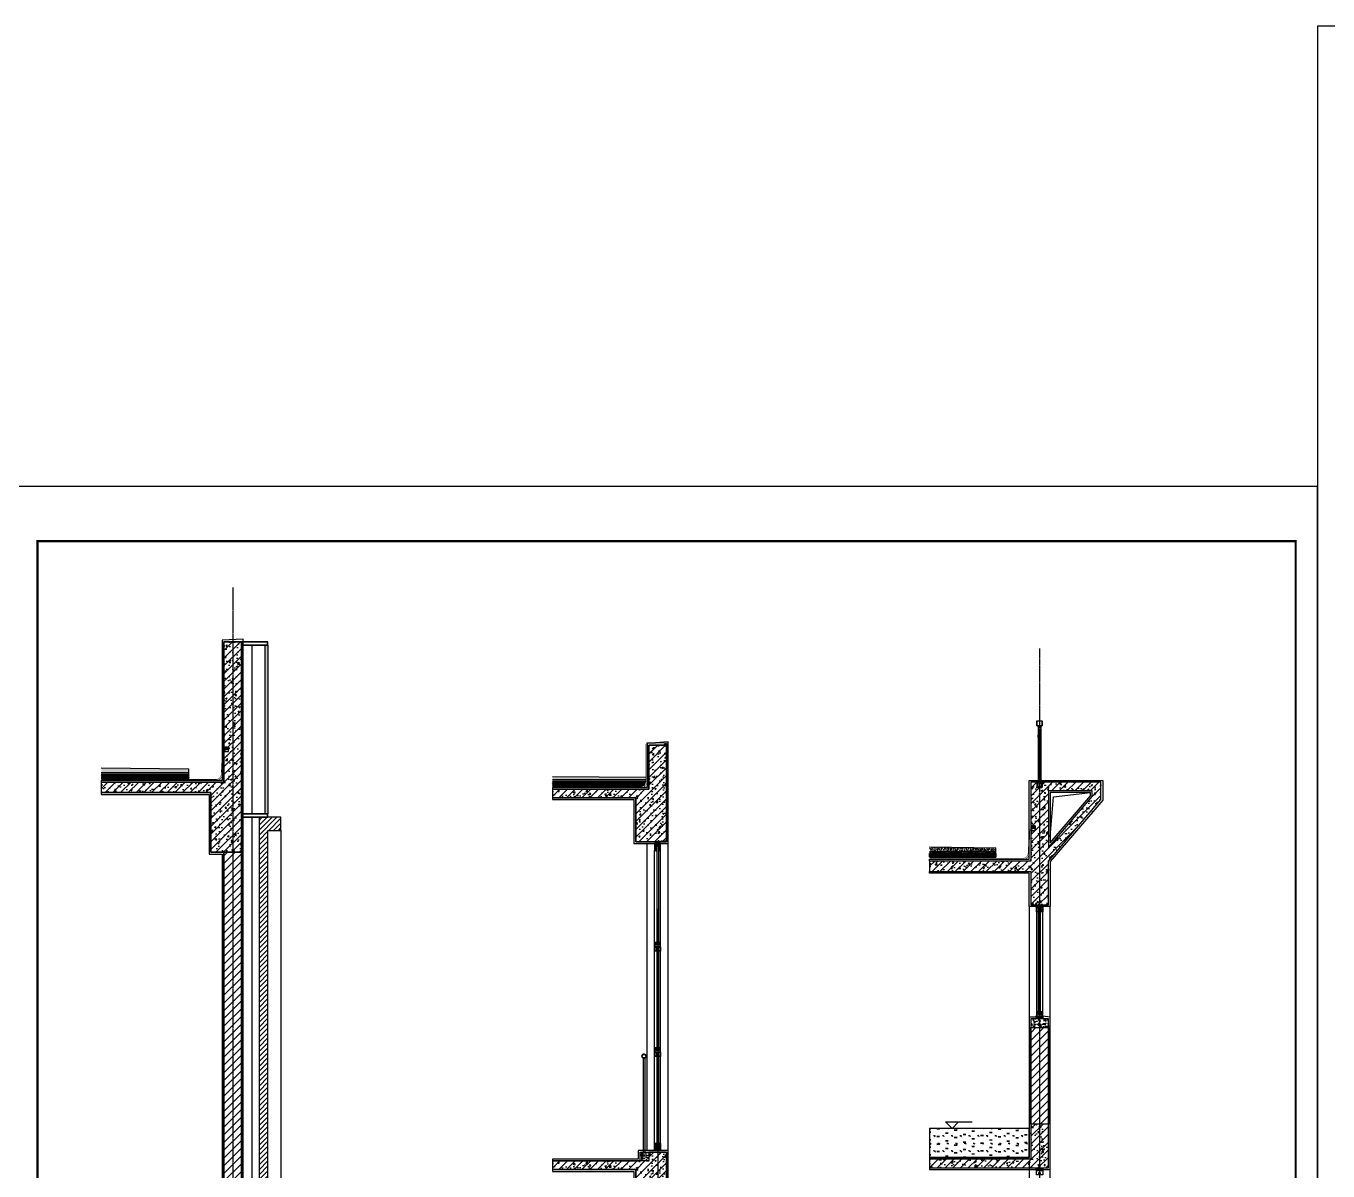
# Model space of a CAD drawing. Extents: x -737978 to 768813, y -372247 to 1140308.
# Drawn here: x -659039 to -644189, y -314946 to -301888 of the extents above; entities that cross this region are included whole.
import ezdxf

# ---------------------------------------------------------------- set-up
doc = ezdxf.new("R2010")
doc.units = 0
doc.header["$LTSCALE"] = 10
doc.header["$MEASUREMENT"] = 0
doc.linetypes.add('DASH', pattern=[0.35, 0.25, -0.1])
doc.linetypes.add('DOTE', pattern=[2.42, 2, -0.2, 0.02, -0.2])
doc.layers.get('0').update_dxf_attribs({"linetype": 'CONTINUOUS'})
for name, color, linetype in [('0-填充边线', 7, 'CONTINUOUS'), ('DIM_ELEV', 3, 'CONTINUOUS'), ('DOTE', 1, 'DOTE'), ('J-COLU-梁柱', 30, 'CONTINUOUS'), ('J-DOOR-窗', 126, 'CONTINUOUS'), ('J-ELEV-立面栏杆', 36, 'CONTINUOUS'), ('J-SECT-剖面看线', 253, 'CONTINUOUS'), ('PUB_HATCH', 8, 'CONTINUOUS'), ('PUB_TITLE', 4, 'CONTINUOUS'), ('图案填充', 8, 'CONTINUOUS'), ('填充', 8, 'CONTINUOUS'), ('栏杆', 35, 'CONTINUOUS'), ('龙骨', 36, 'CONTINUOUS')]:
    doc.layers.add(name, color=color, linetype=linetype)
doc.styles.add('DIM_FONT', font='SIMPLEX', dxfattribs={"width": 0.7, "bigfont": 'GBCBIG'})
pattern_1 = [(135, (-385373.5355, -363984.62), (4.49012806, 4.49012806), []), (45, (-385373.5355, -363984.62), (4.49012806, -4.49012806), [])]

# ---------------------------------------------------------------- blocks, each defined once
blk = doc.blocks.new('U_A9BUE')
at = {"layer": 'PUB_HATCH'}
h = blk.add_hatch(dxfattribs=at)
h.set_pattern_fill('ANSI31', color=256, scale=20, style=0)
h.set_pattern_definition([(45, (16964.9157, -24864.7672), (-1.76776695, 1.76776695), [])])
h.paths.add_polyline_path([(75, -6), (75, 0), (-15, 0), (-15, -6)])
at = {"linetype": 'DASH', "ltscale": 0.2}
for points in [[(-15, 0), (75, 0), (75, -6), (-15, -6)], [(11, -66), (5, -66), (5, -6), (11, -6)], [(49, -66), (55, -66), (55, -6), (49, -6)]]:
    blk.add_lwpolyline(points, close=True, dxfattribs=at)
at = {"style": 'DIM_FONT', "width": 0.8, "flags": 9}
for tag in ['XSIZE', 'YSIZE']:
    blk.add_attdef(tag, (0, 0), '', height=0.5, dxfattribs=at)
blk = doc.blocks.new('飘窗栏杆')
at = {"layer": 'J-ELEV-立面栏杆'}
h = blk.add_hatch(dxfattribs=at)
h.set_pattern_fill('ANSI31', color=256, style=0)
h.set_pattern_definition([(45, (-206.1456, -73239.6862), (-1.122532015, 1.122532015), [])])
h.paths.add_polyline_path([(504783, -345584, 1), (504833, -345584, 1)])
h.paths.add_polyline_path([(504828, -345584, -1), (504788, -345584, -1)], flags=16)
for p, q in [((504798, -345607), (504798, -346679)), ((504818, -345607), (504818, -346679))]:
    blk.add_line(p, q, dxfattribs=at)
for radius in [25, 20]:
    blk.add_circle((504808, -345584), radius, dxfattribs=at)
blk.add_blockref('U_A9BUE', (504778, -346679), dxfattribs=at)

msp = doc.modelspace()

# ---------------------------------------------------------------- hatches: boundary and pattern name
h = msp.add_hatch()
h.set_pattern_fill('HEX', color=256, scale=15)
h.set_pattern_definition([(0, (-350961.336, -218415.03), (0, 24.74667), [14.2875, -28.575]), (120, (-350961.336, -218415.03), (-21.4312449, -12.373335), [14.2875, -28.575]), (60, (-350947.049, -218415.03), (-21.4312449, 12.373335), [14.2875, -28.575])])
h.paths.add_polyline_path([(-656281.5, -310870.9), (-656311.5, -310870.9), (-656311.5, -308950.9), (-656281.5, -308950.9)])
for color, points in [(256, [(-656768.6, -310110.9), (-656731.4, -310110.9), (-656731.4, -310140.6), (-656768.6, -310140.6)]), (253, [(-651735.2, -310090.9), (-651747.5, -310090.9), (-651747.5, -310070.9), (-651735.2, -310070.9)]), (256, [(-647564.9, -311010.9), (-647527.8, -311010.9), (-647527.8, -311040.6), (-647564.9, -311040.6)]), (256, [(-647525.6, -311930.9), (-647512.8, -311930.9), (-647512.8, -311945.7, 0.3732378)]), (256, [(-647525.6, -314930.9), (-647512.8, -314930.9), (-647512.8, -314945.7, 0.3732378)])]:
    msp.add_hatch(color=color).paths.add_polyline_path(points)
h = msp.add_hatch()
h.set_pattern_fill('ANSI31', color=256, scale=25, style=0)
h.set_pattern_definition([(45, (-350961.336, -218415.03), (-28.0633004, 28.0633004), [])])
h.paths.add_polyline_path([(-656281.3, -318010.9), (-656131.3, -318010.9), (-656131.3, -317860.9), (-656281.5, -317860.9), (-656281.5, -311060.9), (-656131.5, -311060.9), (-656131.5, -310910.9), (-656281.5, -310910.9), (-656381.5, -310910.9), (-656381.5, -318010.9)])
h = msp.add_hatch(color=256)
edge = h.paths.add_edge_path()
edge.add_arc((-647531.9, -313172.8), 19.2, 289.80956, 355.92475)
edge.add_line((-647512.8, -313174.2), (-647512.8, -313189.4))
edge.add_line((-647512.8, -313189.4), (-647525.4, -313190.9))
at = {"layer": 'J-DOOR-窗'}
h = msp.add_hatch(dxfattribs=at)
h.set_pattern_fill('ANSI37', color=126, scale=4, style=0)
h.set_pattern_definition(pattern_1)
h.paths.add_polyline_path([(-651845.2, -311235.9), (-651825.2, -311235.9), (-651825.2, -311290.9), (-651825.2, -311297.9), (-651810.2, -311290.9), (-651810.2, -311220.9), (-651860.2, -311220.9), (-651860.2, -311290.9), (-651845.2, -311297.9), (-651845.2, -311290.9)])
h = msp.add_hatch(dxfattribs=at)
h.set_pattern_fill('ANSI37', color=126, scale=4, style=0)
h.set_pattern_definition(pattern_1)
h.paths.add_polyline_path([(-651845.2, -311235.9), (-651825.2, -311235.9), (-651825.2, -311290.9), (-651825.2, -311297.9), (-651810.2, -311290.9), (-651810.2, -311220.9), (-651860.2, -311220.9), (-651860.2, -311290.9), (-651845.2, -311297.9), (-651845.2, -311290.9)])
h = msp.add_hatch(dxfattribs=at)
h.set_pattern_fill('ANSI37', color=126, scale=4, style=0)
h.set_pattern_definition(pattern_1)
h.paths.add_polyline_path([(-651845.2, -311235.9), (-651825.2, -311235.9), (-651825.2, -311290.9), (-651825.2, -311297.9), (-651810.2, -311290.9), (-651810.2, -311220.9), (-651860.2, -311220.9), (-651860.2, -311290.9), (-651845.2, -311297.9), (-651845.2, -311290.9)])
h = msp.add_hatch(dxfattribs=at)
h.set_pattern_fill('ANSI37', color=126, scale=4, style=0)
h.set_pattern_definition([(225, (-385373.529, -261937.158), (4.49012806, -4.49012806), []), (315, (-385373.529, -261937.158), (4.49012806, 4.49012806), [])])
h.paths.add_polyline_path([(-651845.2, -314685.9), (-651845.2, -314630.9), (-651845.2, -314623.9), (-651860.2, -314630.9), (-651860.2, -314700.9), (-651810.2, -314700.9), (-651810.2, -314630.9), (-651825.2, -314623.9), (-651825.2, -314630.9), (-651825.2, -314685.9)])
at = {"layer": '图案填充'}
h = msp.add_hatch(dxfattribs=at)
h.set_pattern_fill('金属', color=256, scale=4.168521, style=0)
h.set_pattern_definition([(45, (79065.999, -170003.062), (-7.36897448, 7.36897448), []), (45, (79070.911, -170003.062), (-7.36897448, 7.36897448), [])])
h.paths.add_polyline_path([(-647447.8, -309810.9), (-647447.8, -309870.9), (-647507.8, -309870.9), (-647507.8, -309810.9)])
h.paths.add_polyline_path([(-647450.8, -309813.9), (-647450.8, -309867.9), (-647504.8, -309867.9), (-647504.8, -309813.9)], flags=16)
h = msp.add_hatch(dxfattribs=at)
h.set_pattern_fill('ANSI37', color=256)
h.set_pattern_definition([(45, (77677.9776, -170135.8746), (-1.122532015, 1.122532015), []), (135, (77677.9776, -170135.8746), (-1.122532015, -1.122532015), [])])
h.paths.add_polyline_path([(-647489.8, -309973.9), (-647465.8, -309973.9), (-647465.8, -310000.9), (-647468.8, -310000.9), (-647472.8, -310005.9), (-647472.8, -309985.9), (-647482.8, -309985.9), (-647482.8, -310005.9), (-647487.8, -310000.9), (-647489.8, -310000.9)])
h = msp.add_hatch(dxfattribs=at)
h.set_pattern_fill('金属', color=256, scale=4.168521, style=0)
h.set_pattern_definition([(45, (79065.999, -169534.082), (-7.36897448, 7.36897448), []), (45, (79070.911, -169534.082), (-7.36897448, 7.36897448), [])])
h.paths.add_polyline_path([(-647465.8, -310380.9), (-647462.8, -310380.9), (-647462.8, -310410.9), (-647492.8, -310410.9), (-647492.8, -310380.9), (-647489.8, -310380.9), (-647489.8, -310407.9), (-647465.8, -310407.9)])
h = msp.add_hatch(dxfattribs=at)
h.set_pattern_fill('ANSI37', color=256)
h.set_pattern_definition([(45, (77677.9776, -169755.8746), (-1.122532015, 1.122532015), []), (135, (77677.9776, -169755.8746), (-1.122532015, -1.122532015), [])])
h.paths.add_polyline_path([(-647489.8, -310380.9), (-647482.8, -310375.9), (-647482.8, -310395.9), (-647472.8, -310395.9), (-647472.8, -310375.9), (-647465.8, -310380.9), (-647465.8, -310407.9), (-647489.8, -310407.9)])
at = {"layer": '填充'}
h = msp.add_hatch(dxfattribs=at)
h.set_pattern_fill('钢筋混凝土', color=256, scale=25, style=0)
h.set_pattern_definition([(45, (-350961.336, -218415.03), (-44.194174, 44.194174), []), (50, (-350961.34, -218415.03), (179.315046, -15.688034), [18.75, -206.25]), (355, (-350961.34, -218415.03), (-34.68783, 188.04803), [15, -165]), (100.4514, (-350946.4, -218416.34), (144.62735, 172.35989), [15.93505, -175.28553]), (46.1842, (-350961.34, -218365.03), (266.81026, -41.37975), [28.125, -309.375]), (96.6356, (-350939.1, -218368.48), (233.66568, 243.52947), [23.90257, -262.92825]), (351.1842, (-350961.34, -218365.03), (233.66549, 243.52965), [22.5, -247.5]), (21, (-350936.34, -218377.53), (149.22676, -100.65472), [18.75, -206.25]), (326, (-350936.34, -218377.53), (60.82883, 181.28751), [15, -165]), (71.4514, (-350923.9, -218385.92), (210.05566, 80.63262), [15.93505, -175.28553]), (37.5, (-350961.336, -218415.03), (3.039964, 83.223463), [0, -163, 0, -167.5, 0, -165.625]), (7.5, (-350961.34, -218415.03), (65.767384, 98.602928), [0, -95.5, 0, -159.25, 0, -63.125]), (327.5, (-351017.086, -218415.03), (133.455609, -5.638718), [0, -62.5, 0, -195, 0, -258.75]), (317.5, (-351042.09, -218415.03), (145.796542, 25.026246), [0, -81.25, 0, -129.5, 0, -183.75])])
h.paths.add_polyline_path([(-656581.4, -311310.9), (-656581.4, -308910.9), (-656781.4, -308910.9), (-656781.4, -310510.9), (-656931.4, -310510.9), (-658181.4, -310510.9), (-658181.4, -310630.9), (-656931.4, -310630.9), (-656931.4, -311310.9)])
h = msp.add_hatch(dxfattribs=at)
h.set_pattern_fill('钢筋混凝土', color=256, scale=25, style=0)
h.set_pattern_definition([(45, (-354968.2, -232340.92), (-44.194174, 44.194174), []), (50, (-354968.2, -232340.92), (179.315046, -15.688034), [18.75, -206.25]), (355, (-354968.2, -232340.92), (-34.68783, 188.04803), [15, -165]), (100.4514, (-354953.26, -232342.23), (144.62735, 172.35989), [15.93505, -175.28553]), (46.1842, (-354968.2, -232290.92), (266.81026, -41.37975), [28.125, -309.375]), (96.6356, (-354945.97, -232294.37), (233.66568, 243.52947), [23.90257, -262.92825]), (351.1842, (-354968.2, -232290.92), (233.66549, 243.52965), [22.5, -247.5]), (21, (-354943.2, -232303.42), (149.22676, -100.65472), [18.75, -206.25]), (326, (-354943.2, -232303.42), (60.82883, 181.28751), [15, -165]), (71.4514, (-354930.76, -232311.81), (210.05566, 80.63262), [15.93505, -175.28553]), (37.5, (-354968.2, -232340.92), (3.039964, 83.223463), [0, -163, 0, -167.5, 0, -165.625]), (7.5, (-354968.2, -232340.92), (65.767384, 98.602928), [0, -95.5, 0, -159.25, 0, -63.125]), (327.5, (-355023.95, -232340.92), (133.455609, -5.638718), [0, -62.5, 0, -195, 0, -258.75]), (317.5, (-355048.95, -232340.92), (145.796542, 25.026246), [0, -81.25, 0, -129.5, 0, -183.75])])
h.paths.add_polyline_path([(-651735.2, -311190.9), (-651735.2, -310090.9), (-651935.2, -310090.9), (-651935.2, -310590.9), (-652055.2, -310590.9), (-653035.2, -310590.9), (-653035.2, -310690.9), (-652085.2, -310690.9), (-652085.2, -311190.9)])
h = msp.add_hatch(dxfattribs=at)
h.set_pattern_fill('混凝土', color=256, scale=5, style=0)
h.set_pattern_definition([(50, (-850822.975, -268602.384), (35.863009, -3.1376067), [3.75, -41.25]), (355, (-850822.975, -268602.384), (-6.937567, 37.609607), [3, -33]), (100.4514, (-850819.987, -268602.645), (28.925469, 34.471977), [3.1870095, -35.0571056]), (46.1842, (-850822.975, -268592.384), (53.362052, -8.275951), [5.625, -61.875]), (96.6356, (-850818.53, -268593.073), (46.733135, 48.705894), [4.780514, -52.58565]), (351.1842, (-850822.975, -268592.384), (46.733097, 48.70593), [4.5, -49.5]), (21, (-850817.975, -268594.884), (29.8453526, -20.1309445), [3.75, -41.25]), (326, (-850817.975, -268594.884), (12.1657666, 36.257502), [3, -33]), (71.4514, (-850815.488, -268596.56), (42.0111314, 16.126525), [3.1870095, -35.0571056]), (37.5, (-850822.975, -268602.384), (0.6079928, 16.6446927), [0, -32.6, 0, -33.5, 0, -33.125]), (7.5, (-850822.975, -268602.384), (13.1534769, 19.7205856), [0, -19.1, 0, -31.85, 0, -12.625]), (327.5, (-850834.125, -268602.384), (26.6911218, -1.1277436), [0, -12.5, 0, -39, 0, -51.75]), (317.5, (-850839.125, -268602.384), (29.1593085, 5.005249), [0, -16.25, 0, -25.9, 0, -36.75])])
h.paths.add_polyline_path([(-657180.1, -310361), (-657181.4, -310361), (-657181.4, -310401), (-657180.1, -310401)], flags=17)
h.paths.add_polyline_path([(-658181.4, -310348.5), (-657180.1, -310361), (-657180.1, -310401), (-658181.4, -310401)])
h = msp.add_hatch(dxfattribs=at)
h.set_pattern_fill('ANSI37', color=256, scale=8, style=0)
h.set_pattern_definition([(45, (-850822.975, -268602.384), (-8.9802561, 8.9802561), []), (135, (-850822.975, -268602.384), (-8.9802561, -8.9802561), [])])
edge = h.paths.add_edge_path()
edge.add_line((-657180.1, -310424), (-657181.4, -310424))
edge.add_arc((-657280.5, -310444), 101.1, -11.40829, 11.40829, ccw=False)
edge.add_line((-657181.4, -310464), (-657180.1, -310464))
edge.add_line((-657180.1, -310464), (-657180.1, -310424))
h.paths.add_polyline_path([(-658181.5, -310464), (-658181.5, -310424.1), (-657180.1, -310424), (-657180.1, -310464)])
h = msp.add_hatch(dxfattribs=at)
h.set_pattern_fill('砂灰土', color=256, scale=5, style=0)
h.set_pattern_definition([(37.5, (-349872.96, -252860.923), (-0.6299336, 19.2682377), [0, -15.2, 0, -17, 0, -16.25]), (7.5, (-349872.96, -252860.923), (17.697767, 28.2214607), [0, -8.2, 0, -13.7, 0, -5.25]), (327.5, (-349885.26, -252860.923), (31.1414186, 0.0565905), [0, -5, 0, -18, 0, -23.5]), (317.5, (-349885.26, -252860.923), (30.061266, 8.7767556), [0, -2.5, 0, -11.8, 0, -13.5])])
h.paths.add_polyline_path([(-657181.4, -310401), (-658181.4, -310401), (-658181.4, -310421), (-657181.4, -310421)])
h = msp.add_hatch(dxfattribs=at)
h.set_pattern_fill('混凝土', color=256, scale=5, style=0)
h.set_pattern_definition([(50, (-845976.71, -268682.383), (35.863009, -3.1376067), [3.75, -41.25]), (355, (-845976.71, -268682.383), (-6.937567, 37.609607), [3, -33]), (100.4514, (-845973.72, -268682.645), (28.925469, 34.471977), [3.1870095, -35.0571056]), (46.1842, (-845976.71, -268672.383), (53.362052, -8.275951), [5.625, -61.875]), (96.6356, (-845972.263, -268673.073), (46.733135, 48.705894), [4.780514, -52.58565]), (351.1842, (-845976.71, -268672.383), (46.733097, 48.70593), [4.5, -49.5]), (21, (-845971.71, -268674.883), (29.8453526, -20.1309445), [3.75, -41.25]), (326, (-845971.71, -268674.883), (12.1657666, 36.257502), [3, -33]), (71.4514, (-845969.223, -268676.56), (42.0111314, 16.126525), [3.1870095, -35.0571056]), (37.5, (-845976.71, -268682.383), (0.6079928, 16.6446927), [0, -32.6, 0, -33.5, 0, -33.125]), (7.5, (-845976.71, -268682.383), (13.1534769, 19.7205856), [0, -19.1, 0, -31.85, 0, -12.625]), (327.5, (-845987.86, -268682.383), (26.6911218, -1.1277436), [0, -12.5, 0, -39, 0, -51.75]), (317.5, (-845992.86, -268682.383), (29.1593085, 5.005249), [0, -16.25, 0, -25.9, 0, -36.75])])
h.paths.add_polyline_path([(-651965.2, -310457.7), (-651969.4, -310455.6), (-651967.2, -310481), (-651976.1, -310480.9)])
h.paths.add_polyline_path([(-653035.2, -310447), (-651965.2, -310457.7), (-651976.1, -310480.9), (-653035.2, -310481)])
h = msp.add_hatch(dxfattribs=at)
h.set_pattern_fill('砂灰土', color=256, scale=5, style=0)
h.set_pattern_definition([(37.5, (-345026.694, -252940.923), (-0.6299336, 19.2682377), [0, -15.2, 0, -17, 0, -16.25]), (7.5, (-345026.694, -252940.923), (17.697767, 28.2214607), [0, -8.2, 0, -13.7, 0, -5.25]), (327.5, (-345038.994, -252940.923), (31.1414186, 0.0565905), [0, -5, 0, -18, 0, -23.5]), (317.5, (-345038.994, -252940.923), (30.061266, 8.7767556), [0, -2.5, 0, -11.8, 0, -13.5])])
h.paths.add_polyline_path([(-651967.2, -310481), (-653035.2, -310481), (-653035.2, -310501), (-651967.2, -310501)])
h = msp.add_hatch(dxfattribs=at)
h.set_pattern_fill('ANSI37', color=256, scale=8, style=0)
h.set_pattern_definition([(45, (-845976.71, -268682.383), (-8.9802561, 8.9802561), []), (135, (-845976.71, -268682.383), (-8.9802561, -8.9802561), [])])
edge = h.paths.add_edge_path()
edge.add_line((-651967.2, -310504.8), (-652335.2, -310504))
edge.add_arc((-651853.1, -283657.1), 26851.2, 268.97128, 269.73795)
edge.add_line((-651975.9, -310508.1), (-651985.7, -310545.1))
edge.add_line((-651985.7, -310545.1), (-651967.2, -310504.8))
h.paths.add_polyline_path([(-653035.2, -310544), (-653035.2, -310504.1), (-651967.2, -310504.8), (-651985.7, -310545.1)])
h = msp.add_hatch(dxfattribs=at)
h.set_pattern_fill('钢筋混凝土', color=256, scale=25, style=0)
h.set_pattern_definition([(45, (-269387.146, -218415.03), (-44.194174, 44.194174), []), (50, (-269387.15, -218415.03), (179.315046, -15.688034), [18.75, -206.25]), (355, (-269387.15, -218415.03), (-34.68783, 188.04803), [15, -165]), (100.4514, (-269372.2, -218416.34), (144.627345, 172.359886), [15.93505, -175.28553]), (46.1842, (-269387.15, -218365.03), (266.81026, -41.37975), [28.125, -309.375]), (96.6356, (-269364.9, -218368.48), (233.66568, 243.52947), [23.90257, -262.92825]), (351.1842, (-269387.15, -218365.03), (233.66549, 243.52965), [22.5, -247.5]), (21, (-269362.15, -218377.53), (149.226763, -100.65472), [18.75, -206.25]), (326, (-269362.15, -218377.53), (60.82883, 181.28751), [15, -165]), (71.4514, (-269349.71, -218385.92), (210.05566, 80.632624), [15.93505, -175.28553]), (37.5, (-269387.146, -218415.03), (3.039964, 83.223463), [0, -163, 0, -167.5, 0, -165.625]), (7.5, (-269387.15, -218415.03), (65.767384, 98.602928), [0, -95.5, 0, -159.25, 0, -63.125]), (327.5, (-269442.896, -218415.03), (133.455609, -5.638718), [0, -62.5, 0, -195, 0, -258.75]), (317.5, (-269467.9, -218415.03), (145.796542, 25.026246), [0, -81.25, 0, -129.5, 0, -183.75])])
h.paths.add_polyline_path([(-647577.8, -311410.9), (-647727.8, -311410.9), (-648733.3, -311410.9), (-648733.3, -311530.9), (-647577.8, -311530.9), (-647577.8, -311910.9), (-647377.8, -311910.9), (-647377.8, -311410.9), (-646777.8, -310710.9), (-646777.8, -310510.9), (-647577.8, -310510.9)])
h.paths.add_polyline_path([(-647377.8, -310610.9), (-647377.8, -311257.2), (-646877.8, -310673.9), (-646877.8, -310610.9)], flags=16)
h = msp.add_hatch(dxfattribs=at)
h.set_pattern_fill('ANSI32', color=256, style=0)
h.set_pattern_definition([(45, (-181849.46, -327648.194), (-3.367596045, 3.367596045), []), (45, (-181847.215, -327648.194), (-3.367596045, 3.367596045), [])])
h.paths.add_polyline_path([(-647432.8, -310510.9), (-647432.8, -310516.9), (-647522.8, -310516.9), (-647522.8, -310510.9)])
h = msp.add_hatch(dxfattribs=at)
h.set_pattern_fill('混凝土', color=256, scale=5, style=0)
h.set_pattern_definition([(50, (-841054.676, -269502.384), (35.863009, -3.1376067), [3.75, -41.25]), (355, (-841054.676, -269502.384), (-6.937567, 37.609607), [3, -33]), (100.4514, (-841051.688, -269502.645), (28.925469, 34.471977), [3.1870095, -35.0571056]), (46.1842, (-841054.676, -269492.384), (53.362052, -8.275951), [5.625, -61.875]), (96.6356, (-841050.23, -269493.073), (46.733135, 48.705894), [4.780514, -52.58565]), (351.1842, (-841054.676, -269492.384), (46.733097, 48.70593), [4.5, -49.5]), (21, (-841049.676, -269494.884), (29.8453526, -20.1309445), [3.75, -41.25]), (326, (-841049.676, -269494.884), (12.1657666, 36.257502), [3, -33]), (71.4514, (-841047.19, -269496.56), (42.0111314, 16.126525), [3.1870095, -35.0571056]), (37.5, (-841054.676, -269502.384), (0.6079928, 16.6446927), [0, -32.6, 0, -33.5, 0, -33.125]), (7.5, (-841054.676, -269502.384), (13.1534769, 19.7205856), [0, -19.1, 0, -31.85, 0, -12.625]), (327.5, (-841065.826, -269502.384), (26.6911218, -1.1277436), [0, -12.5, 0, -39, 0, -51.75]), (317.5, (-841070.826, -269502.384), (29.1593085, 5.005249), [0, -16.25, 0, -25.9, 0, -36.75])])
h.paths.add_polyline_path([(-647991.3, -311260.8), (-647977.8, -311261), (-647977.8, -311301), (-647917.3, -311301)], flags=17)
h.paths.add_polyline_path([(-648733.3, -311251.8), (-647991.3, -311260.8), (-647917.3, -311301), (-648733.3, -311301)])
h = msp.add_hatch(dxfattribs=at)
h.set_pattern_fill('普通砖', color=256, scale=25, style=0)
h.set_pattern_definition([(45, (-350961.336, -218370.15), (-44.194192, 44.194192), [])])
h.paths.add_polyline_path([(-656781.5, -317710.9), (-656581.4, -317710.9), (-656581.4, -311310.9), (-656781.5, -311310.9)])
h = msp.add_hatch(dxfattribs=at)
h.set_pattern_fill('砂灰土', color=256, scale=5, style=0)
h.set_pattern_definition([(37.5, (-340104.66, -253760.923), (-0.6299336, 19.2682377), [0, -15.2, 0, -17, 0, -16.25]), (7.5, (-340104.66, -253760.923), (17.697767, 28.2214607), [0, -8.2, 0, -13.7, 0, -5.25]), (327.5, (-340116.96, -253760.923), (31.1414186, 0.0565905), [0, -5, 0, -18, 0, -23.5]), (317.5, (-340116.96, -253760.923), (30.061266, 8.7767556), [0, -2.5, 0, -11.8, 0, -13.5])])
h.paths.add_polyline_path([(-647988.5, -311301), (-648733.3, -311301), (-648733.3, -311321), (-647977.8, -311320)])
h = msp.add_hatch(dxfattribs=at)
h.set_pattern_fill('ANSI37', color=256, scale=8, style=0)
h.set_pattern_definition([(45, (-278206.089, -216490.724), (-8.9802561, 8.9802561), []), (135, (-278206.089, -216490.724), (-8.9802561, -8.9802561), [])])
h.paths.add_polyline_path([(-648733.3, -311324), (-647977.8, -311324), (-647977.8, -311364), (-648733.3, -311364)])
h = msp.add_hatch(dxfattribs=at)
h.set_pattern_fill('HONEY', color=256, scale=2, style=0)
h.set_pattern_definition([(0, (-659800.5817, -219015.0324), (4.7625, 2.74963), [3.175, -6.35]), (120, (-659800.5817, -219015.0324), (-4.76249943, 2.749630986), [3.175, -6.35]), (60, (-659800.5817, -219015.0324), (5.7e-07, 5.499260986), [-6.35, 3.175])])
h.paths.add_polyline_path([(-647507.8, -311915.9), (-647507.8, -311935.9), (-647447.8, -311935.9), (-647447.8, -311915.9)])
h = msp.add_hatch(dxfattribs=at)
h.set_pattern_fill('HONEY', color=252, scale=2, style=0)
h.set_pattern_definition([(0, (-659800.5898, -220285.0314), (4.7625, 2.74963), [3.175, -6.35]), (120, (-659800.5898, -220285.0314), (-4.76249943, 2.749630986), [3.175, -6.35]), (60, (-659800.5898, -220285.0314), (5.7e-07, 5.499260986), [-6.35, 3.175])])
h.paths.add_polyline_path([(-647447.8, -313185.9), (-647507.8, -313185.9), (-647507.8, -313205.9), (-647447.8, -313205.9)])
h = msp.add_hatch(dxfattribs=at)
h.set_pattern_fill('混凝土', color=256, scale=10)
h.set_pattern_definition([(50, (0, 0), (71.7260183, -6.2752135), [7.5, -82.5]), (355, (0, 0), (-13.875133, 75.219213), [6, -66]), (100.4514, (5.98, -0.52), (57.850938, 68.943954), [6.374019, -70.114211]), (46.1842, (0, 20), (106.724105, -16.551901), [11.25, -123.75]), (96.6356, (8.89, 18.62), (93.46627, 97.411787), [9.561029, -105.1713]), (351.1842, (0, 20), (93.466195, 97.41186), [9, -99]), (21, (10, 15), (59.690705, -40.261889), [7.5, -82.5]), (326, (10, 15), (24.331533, 72.5150045), [6, -66]), (71.4514, (14.974, 11.645), (84.022263, 32.25305), [6.374019, -70.114211]), (37.5, (0, 0), (1.2159855, 33.2893854), [0, -65.2, 0, -67, 0, -66.25]), (7.5, (0, 0), (26.3069537, 39.4411712), [0, -38.2, 0, -63.7, 0, -25.25]), (327.5, (-22.3, 0), (53.3822436, -2.2554872), [0, -25, 0, -78, 0, -103.5]), (317.5, (-32.3, 0), (58.318617, 10.0104982), [0, -32.5, 0, -51.8, 0, -73.5])])
h.paths.add_polyline_path([(-647377.8, -313310.9), (-647377.8, -313210.9), (-647577.8, -313210.9), (-647577.8, -313310.9)])
h = msp.add_hatch(dxfattribs=at)
h.set_pattern_fill('普通砖', color=256, scale=25, style=0)
h.set_pattern_definition([(45, (-269387.146, -215370.15), (-44.194192, 44.194192), [])])
h.paths.add_polyline_path([(-647577.8, -313310.9), (-647377.8, -313310.9), (-647377.8, -314410.9), (-647577.8, -314410.9)])
h = msp.add_hatch(dxfattribs=at)
h.set_pattern_fill('钢筋混凝土', color=256, scale=25, style=0)
h.set_pattern_definition([(45, (0, -20), (-44.194174, 44.194174), []), (50, (0, -20), (179.315046, -15.688034), [18.75, -206.25]), (355, (0, -20), (-34.687833, 188.048033), [15, -165]), (100.4514, (14.94, -21.3), (144.627345, 172.359886), [15.935047, -175.28553]), (46.1842, (0, 30), (266.81026, -41.379754), [28.125, -309.375]), (96.6356, (22.23, 26.55), (233.66568, 243.52947), [23.90257, -262.92825]), (351.1842, (0, 30), (233.66549, 243.52965), [22.5, -247.5]), (21, (25, 17.5), (149.226763, -100.654723), [18.75, -206.25]), (326, (25, 17.5), (60.828833, 181.28751), [15, -165]), (71.4514, (37.44, 9.11), (210.055657, 80.632624), [15.935047, -175.28553]), (37.5, (0, -20), (3.039964, 83.2234635), [0, -163, 0, -167.5, 0, -165.625]), (7.5, (0, -20), (65.767384, 98.602928), [0, -95.5, 0, -159.25, 0, -63.125]), (327.5, (-55.75, -20), (133.455609, -5.638718), [0, -62.5, 0, -195, 0, -258.75]), (317.5, (-80.75, -20), (145.796542, 25.026246), [0, -81.25, 0, -129.5, 0, -183.75])])
h.paths.add_polyline_path([(-647377.8, -314410.9), (-647577.8, -314410.9), (-647577.8, -314810.9), (-648733.3, -314810.9), (-648733.3, -314910.9), (-647577.8, -314910.9), (-647377.8, -314910.9)])
h = msp.add_hatch(dxfattribs=at)
h.set_pattern_fill('焦渣矿渣', color=253, scale=25)
h.set_pattern_definition([(0, (-269387.15, -218415.03), (50, 86.6), [10, -90]), (300, (-269387.15, -218415.03), (99.9978, -0.00127), [10, -90]), (240, (-269377.15, -218415.03), (49.9978, -86.60127), [10, -90]), (270, (-269347.15, -218415.03), (100, -50), [15, -71.6]), (270, (-269337.15, -218415.03), (100, -50), [15, -71.6]), (270, (-269327.15, -218415.03), (100, -50), [15, -71.6])])
h.paths.add_polyline_path([(-647597.8, -314460.9), (-648733.3, -314460.9), (-648733.3, -314790.9), (-647597.8, -314790.9)])
h = msp.add_hatch(dxfattribs=at)
h.set_pattern_fill('钢筋混凝土', color=256, scale=25, style=0)
h.set_pattern_definition([(45, (-354968.2, -236580.92), (-44.194174, 44.194174), []), (50, (-354968.2, -236580.92), (179.315046, -15.688034), [18.75, -206.25]), (355, (-354968.2, -236580.92), (-34.68783, 188.04803), [15, -165]), (100.4514, (-354953.26, -236582.23), (144.62735, 172.35989), [15.93505, -175.28553]), (46.1842, (-354968.2, -236530.92), (266.81026, -41.37975), [28.125, -309.375]), (96.6356, (-354945.97, -236534.37), (233.66568, 243.52947), [23.90257, -262.92825]), (351.1842, (-354968.2, -236530.92), (233.66549, 243.52965), [22.5, -247.5]), (21, (-354943.2, -236543.42), (149.22676, -100.65472), [18.75, -206.25]), (326, (-354943.2, -236543.42), (60.82883, 181.28751), [15, -165]), (71.4514, (-354930.76, -236551.81), (210.05566, 80.63262), [15.93505, -175.28553]), (37.5, (-354968.2, -236580.92), (3.039964, 83.223463), [0, -163, 0, -167.5, 0, -165.625]), (7.5, (-354968.2, -236580.92), (65.767384, 98.602928), [0, -95.5, 0, -159.25, 0, -63.125]), (327.5, (-355023.95, -236580.92), (133.455609, -5.638718), [0, -62.5, 0, -195, 0, -258.75]), (317.5, (-355048.95, -236580.92), (145.796542, 25.026246), [0, -81.25, 0, -129.5, 0, -183.75])])
h.paths.add_polyline_path([(-651735.2, -315410.9), (-651735.2, -314730.9), (-651935.2, -314730.9), (-651935.2, -314830.9), (-652055.2, -314830.9), (-653035.2, -314830.9), (-653035.2, -314930.9), (-652085.2, -314930.9), (-652085.2, -315410.9)])
h = msp.add_hatch(dxfattribs=at)
h.set_pattern_fill('混凝土', color=256, scale=10)
h.set_pattern_definition([(50, (67.744, 16380), (71.7260183, -6.2752135), [7.5, -82.5]), (355, (67.744, 16380), (-13.875133, 75.219213), [6, -66]), (100.4514, (73.72, 16379.48), (57.850938, 68.943954), [6.374019, -70.114211]), (46.1842, (67.74, 16400), (106.724105, -16.551901), [11.25, -123.75]), (96.6356, (76.64, 16398.62), (93.46627, 97.411787), [9.561029, -105.1713]), (351.1842, (67.74, 16400), (93.466195, 97.41186), [9, -99]), (21, (77.744, 16395), (59.690705, -40.261889), [7.5, -82.5]), (326, (77.744, 16395), (24.331533, 72.5150045), [6, -66]), (71.4514, (82.72, 16391.645), (84.022263, 32.25305), [6.374019, -70.114211]), (37.5, (67.744, 16380), (1.2159855, 33.2893854), [0, -65.2, 0, -67, 0, -66.25]), (7.5, (67.744, 16380), (26.3069537, 39.4411712), [0, -38.2, 0, -63.7, 0, -25.25]), (327.5, (45.444, 16380), (53.3822436, -2.2554872), [0, -25, 0, -78, 0, -103.5]), (317.5, (35.444, 16380), (58.318617, 10.0104982), [0, -32.5, 0, -51.8, 0, -73.5])])
h.paths.add_polyline_path([(-652035.2, -314730.9), (-651935.2, -314730.9), (-651935.2, -314830.9), (-652035.2, -314830.9)])
h = msp.add_hatch(dxfattribs=at)
h.set_pattern_fill('HONEY', color=256, scale=2, style=0)
h.set_pattern_definition([(0, (-659800.5816, -222015.0322), (4.7625, 2.74963), [3.175, -6.35]), (120, (-659800.5816, -222015.0322), (-4.76249943, 2.749630986), [3.175, -6.35]), (60, (-659800.5816, -222015.0322), (5.7e-07, 5.499260986), [-6.35, 3.175])])
h.paths.add_polyline_path([(-647507.8, -314915.9), (-647507.8, -314935.9), (-647447.8, -314935.9), (-647447.8, -314915.9)])

# ---------------------------------------------------------------- linework, layer by layer
at = {"const_width": 5}
for points in [[(-651723.7, -310064.1, -0.0163578), (-651949.7, -310058.9, 0.3463956), (-651967.2, -310078.3), (-651967.2, -310504.1, -0.4132079), (-652022.2, -310558.9), (-653035.2, -310558.9)], [(-656731.4, -310110.9, -0.0693473), (-656767.9, -310139.9, 0.2259122), (-656800.1, -310158.4), (-656813.4, -310424.1, -0.4132079), (-656868.4, -310478.9), (-658181.4, -310478.9)], [(-656731.4, -310123.4, -0.1398596), (-656759.5, -310147.9, 0.2259122), (-656791.7, -310166.3), (-656801.4, -310423.9, -0.4142136), (-656868.4, -310490.9), (-658181.4, -310490.9)], [(-651724.1, -310070.9, -0.0002038), (-651948.3, -310070.8, 0.3167378), (-651955.2, -310078.8), (-651955.2, -310504.1, -0.4133023), (-652022.2, -310570.9), (-653035.2, -310570.9)], [(-647527.8, -311010.9, -0.0693473), (-647564.2, -311039.9, 0.2259122), (-647596.4, -311058.4), (-647609.8, -311324.1, -0.4132079), (-647664.8, -311378.9), (-648733.3, -311378.9)], [(-647527.8, -311023.4, -0.1398596), (-647555.9, -311047.9, 0.2259122), (-647588.1, -311066.3), (-647597.8, -311323.9, -0.4142136), (-647664.8, -311390.9), (-648733.3, -311390.9)]]:
    msp.add_lwpolyline(points, format="xyb", dxfattribs=at)
for points in [[(-651778.2, -310055.9), (-651744.4, -310055.9)], [(-651761.3, -310099.3), (-651761.3, -310055.9)]]:
    msp.add_lwpolyline(points, dxfattribs=at)
for points in [[(-656768.6, -310110.9), (-656731.4, -310110.9), (-656731.4, -310140.6), (-656768.6, -310140.6)], [(-656281.3, -318010.9), (-656131.3, -318010.9), (-656131.3, -317860.9), (-656281.5, -317860.9), (-656281.5, -311060.9), (-656131.5, -311060.9), (-656131.5, -310910.9), (-656281.5, -310910.9), (-656381.5, -310910.9), (-656381.5, -318010.9)], [(-647564.9, -311010.9), (-647527.8, -311010.9), (-647527.8, -311040.6), (-647564.9, -311040.6)]]:
    msp.add_lwpolyline(points, close=True)
at = {"color": 253}
msp.add_lwpolyline([(-651735.2, -310090.9), (-651747.5, -310090.9), (-651747.5, -310070.9), (-651735.2, -310070.9), (-651735.2, -310090.9)], dxfattribs=at)
for points in [[(-658181.4, -310348.5), (-657181.4, -310361)], [(-657181.4, -310478.9), (-657181.4, -310361)], [(-658181.4, -310401), (-657181.4, -310401)], [(-658181.4, -310401), (-657181.4, -310401)], [(-658181.4, -310421), (-657181.4, -310421)], [(-658181.4, -310421), (-657181.4, -310421)], [(-658181.4, -310424), (-657181.4, -310424)], [(-658181.4, -310424), (-657181.4, -310424)], [(-658181.4, -310464), (-657181.4, -310464)], [(-658181.4, -310464), (-657181.4, -310464)], [(-658181.4, -310465.1), (-657181.4, -310465.1)], [(-658181.4, -310465.1), (-657181.4, -310465.1)], [(-653035.2, -310481), (-651967.2, -310481)], [(-653035.2, -310481), (-651967.2, -310481)], [(-653035.2, -310501), (-651967.2, -310501)], [(-653035.2, -310501), (-651967.2, -310501)], [(-653035.2, -310504), (-651967.2, -310504)], [(-653035.2, -310504), (-651967.2, -310504)], [(-653032.9, -310447), (-651969.4, -310455.6)], [(-653035.2, -310544), (-651984.5, -310544)], [(-653035.2, -310544), (-651984.5, -310544)], [(-653035.2, -310545.1), (-651985.7, -310545.1)], [(-653035.2, -310545.1), (-651985.7, -310545.1)], [(-648733.3, -311248.5), (-647977.8, -311261)], [(-648733.3, -311301), (-647977.8, -311301)], [(-648733.3, -311301), (-647977.8, -311301)], [(-648733.3, -311321), (-647977.8, -311321)], [(-648733.3, -311321), (-647977.8, -311321)], [(-648733.3, -311324), (-647977.8, -311324)], [(-648733.3, -311324), (-647977.8, -311324)], [(-648733.3, -311364), (-647977.8, -311364)], [(-648733.3, -311364), (-647977.8, -311364)], [(-648733.3, -311365.1), (-647977.8, -311365.1)], [(-648733.3, -311365.1), (-647977.8, -311365.1)], [(-647977.8, -311378.9), (-647977.8, -311261)]]:
    msp.add_lwpolyline(points)
for points in [[(-647525.6, -311930.9, -0.3732378), (-647512.8, -311945.7), (-647512.8, -311930.9)], [(-647525.4, -313190.9, 0.2967603), (-647512.8, -313174.2), (-647512.8, -313189.4)], [(-647525.4, -313190.9, 0.2967603), (-647512.8, -313174.2), (-647512.8, -313189.4)], [(-647525.6, -314930.9, -0.3732378), (-647512.8, -314945.7), (-647512.8, -314930.9)]]:
    msp.add_lwpolyline(points, format="xyb", close=True)
at = {"layer": '0-填充边线'}
for points in [[(-656561.4, -327290.9), (-656561.4, -308880.9), (-656801.4, -308890.9), (-656801.4, -310490.9), (-658181.4, -310490.9), (-658181.4, -310510.9), (-656781.4, -310510.9), (-656781.4, -308910.9), (-656581.4, -308910.9), (-656581.4, -327310.9)], [(-651955.2, -310570.9), (-651955.2, -310570.9), (-653035.2, -310570.9), (-653035.2, -310590.9), (-651935.2, -310590.9), (-651935.2, -310590.9), (-651935.2, -310090.9), (-651735.2, -310090.9), (-651735.2, -311190.9), (-652085.2, -311190.9), (-652085.2, -310690.9), (-653035.2, -310690.9), (-653035.2, -310710.9), (-652105.2, -310710.9), (-652105.2, -311210.9), (-651715.2, -311210.9), (-651715.2, -310051.8), (-651955.2, -310070.9), (-651955.2, -310570.9)], [(-648733.3, -311530.9), (-647577.8, -311530.9), (-647577.8, -311910.9), (-647377.8, -311910.9), (-647377.8, -311410.9), (-646777.8, -310710.9), (-646777.8, -310510.9), (-647577.8, -310510.9), (-647577.8, -311410.9), (-648733.3, -311410.9), (-648733.3, -311390.9), (-647597.8, -311390.9), (-647597.8, -311390.9), (-647597.8, -310490.9), (-646757.8, -310490.9), (-646757.8, -310716.2), (-647357.8, -311416.2), (-647357.8, -311930.9), (-647442.8, -311930.9)], [(-658181.4, -317710.9), (-656781.5, -317710.9), (-656781.5, -311310.9), (-656931.4, -311310.9), (-656931.4, -310630.9), (-658181.4, -310630.9), (-658181.4, -310650.9), (-656951.4, -310650.9), (-656951.4, -311330.9), (-656801.5, -311330.9), (-656801.5, -317690.9), (-658181.4, -317690.9)], [(-647357.8, -311134), (-647319.5, -310680.7), (-646897.8, -310630.9)], [(-647512.8, -311930.9), (-647597.8, -311930.9), (-647597.8, -311550.9), (-648733.3, -311550.9), (-648733.3, -311530.9)], [(-647357.8, -314460.9), (-647357.8, -314410.9), (-647357.8, -313190.9), (-647442.8, -313180.9)], [(-647512.8, -313190.9), (-647598.2, -313190.9), (-647597.8, -314410.9), (-647597.8, -314410.9), (-647597.8, -314790.9), (-648733.3, -314790.9), (-648733.3, -314930.9), (-647597.8, -314930.9), (-647597.8, -314930.9), (-647512.8, -314930.9)], [(-647377.8, -314480.9), (-647377.8, -314410.9), (-647377.8, -313210.9), (-647577.8, -313210.9), (-647577.8, -314410.9), (-647577.8, -314410.9), (-647577.8, -314810.9), (-648733.3, -314810.9), (-648733.3, -314910.9), (-647577.8, -314910.9), (-647577.8, -314910.9), (-647377.8, -314910.9), (-647377.8, -314480.9)], [(-647442.8, -314930.9), (-647357.8, -314930.9), (-647357.8, -314460.9)], [(-652055.2, -314810.9), (-652055.2, -314810.9), (-653035.2, -314810.9), (-653035.2, -314830.9), (-652035.2, -314830.9), (-652035.2, -314830.9), (-652035.2, -314730.9), (-651735.2, -314730.9), (-651735.2, -315410.9), (-652085.2, -315410.9), (-652085.2, -314930.9), (-653035.2, -314930.9), (-653035.2, -314950.9), (-652105.2, -314950.9), (-652105.2, -315430.9), (-651715.2, -315430.9), (-651715.2, -314710.9), (-652055.2, -314710.9), (-652055.2, -314810.9)]]:
    msp.add_lwpolyline(points, dxfattribs=at)
for points in [[(-656281.5, -310870.9), (-656311.5, -310870.9), (-656311.5, -308950.9), (-656281.5, -308950.9)], [(-647377.8, -310610.9), (-647377.8, -311257.2), (-646877.8, -310673.9), (-646877.8, -310610.9)], [(-647357.8, -310630.9), (-647357.8, -311203.2), (-646897.8, -310666.5), (-646897.8, -310630.9)], [(-648733.3, -311324), (-647977.8, -311324), (-647977.8, -311364), (-648733.3, -311364)], [(-647597.8, -314460.9), (-648733.3, -314460.9), (-648733.3, -314790.9), (-647597.8, -314790.9)], [(-652035.2, -314730.9), (-651935.2, -314730.9), (-651935.2, -314830.9), (-652035.2, -314830.9)]]:
    msp.add_lwpolyline(points, close=True, dxfattribs=at)
at = {"layer": 'DIM_ELEV'}
for p, q in [((-648476.7, -314460.9), (-648551.7, -314385.9)), ((-648551.7, -314385.9), (-648247.7, -314385.9)), ((-648476.7, -314460.9), (-648401.7, -314385.9))]:
    msp.add_line(p, q, dxfattribs=at)
at = {"layer": 'DOTE'}
for points in [[(-656681.5, -308289.5), (-656681.5, -334902.1)], [(-647477.8, -308985.8), (-647477.8, -334902.1)], [(-651832.9, -311956.4), (-651832.9, -334860.4)]]:
    msp.add_lwpolyline(points, dxfattribs=at)
at = {"layer": 'J-COLU-梁柱'}
for points in [[(-656581.4, -311310.9), (-656581.4, -308910.9), (-656781.4, -308910.9), (-656781.4, -310510.9), (-656931.4, -310510.9), (-656931.4, -310510.9), (-658181.4, -310510.9), (-658181.4, -310630.9), (-656931.4, -310630.9), (-656931.4, -311310.9), (-656581.4, -311310.9), (-656581.4, -311310.9), (-656581.4, -311310.9)], [(-656781.4, -310160.9), (-656731.4, -310160.9), (-656731.4, -310110.9), (-656781.4, -310110.9)], [(-651735.2, -311190.9), (-651735.2, -310090.9), (-651935.2, -310090.9), (-651935.2, -310590.9), (-652055.2, -310590.9), (-652055.2, -310590.9), (-653035.2, -310590.9), (-653035.2, -310690.9), (-652085.2, -310690.9), (-652085.2, -311190.9), (-651735.2, -311190.9)], [(-647577.8, -311060.9), (-647527.8, -311060.9), (-647527.8, -311010.9), (-647577.8, -311010.9)], [(-647377.8, -314410.9), (-647377.8, -314410.9), (-647377.8, -314410.9), (-647577.8, -314410.9), (-647577.8, -314810.9), (-648733.3, -314810.9), (-648733.3, -314910.9), (-647577.8, -314910.9), (-647577.8, -314910.9), (-647577.8, -314910.9), (-647377.8, -314910.9), (-647377.8, -314410.9)], [(-651735.2, -315410.9), (-651735.2, -314730.9), (-651935.2, -314730.9), (-651935.2, -314830.9), (-652055.2, -314830.9), (-652055.2, -314830.9), (-653035.2, -314830.9), (-653035.2, -314930.9), (-652085.2, -314930.9), (-652085.2, -315410.9), (-651735.2, -315410.9)]]:
    msp.add_lwpolyline(points, dxfattribs=at)
for points in [[(-647577.8, -311410.9), (-647727.8, -311410.9), (-647727.8, -311410.9), (-648733.3, -311410.9), (-648733.3, -311530.9), (-647577.8, -311530.9), (-647577.8, -311910.9), (-647577.8, -311910.9), (-647377.8, -311910.9), (-647377.8, -311410.9), (-647377.8, -311410.9), (-646777.8, -310710.9), (-646777.8, -310510.9), (-647577.8, -310510.9), (-647577.8, -311410.9)], [(-656781.5, -317710.9), (-656581.4, -317710.9), (-656581.4, -311310.9), (-656781.5, -311310.9)], [(-647377.8, -313310.9), (-647377.8, -313210.9), (-647577.8, -313210.9), (-647577.8, -313310.9)], [(-647577.8, -313310.9), (-647377.8, -313310.9), (-647377.8, -314410.9), (-647577.8, -314410.9)]]:
    msp.add_lwpolyline(points, close=True, dxfattribs=at)
at = {"layer": 'J-DOOR-窗'}
for p, q in [((-647512.7, -311990.9), (-647512.7, -312094)), ((-647488.7, -312094), (-647488.7, -311965.9)), ((-647482.7, -312094), (-647482.7, -311990.9)), ((-647472.7, -312094), (-647472.7, -311965.9)), ((-647466.7, -312094), (-647466.7, -311990.9)), ((-647442.8, -312094), (-647442.8, -311990.9)), ((-647512.7, -312094), (-647512.8, -313130.9)), ((-647488.7, -313130.9), (-647488.7, -312094)), ((-647482.8, -313130.9), (-647482.7, -312094)), ((-647472.8, -313130.9), (-647472.7, -312094)), ((-647466.8, -313130.9), (-647466.7, -312094)), ((-647442.8, -313130.9), (-647442.8, -312094))]:
    msp.add_line(p, q, dxfattribs=at)
for points in [[(-647482.8, -310005.9), (-647482.8, -310375.9)], [(-647472.8, -310375.9), (-647472.8, -310005.9)], [(-647512.8, -311940.9), (-647442.8, -311940.9), (-647442.8, -311990.9), (-647466.7, -311990.9), (-647466.7, -311965.9), (-647472.7, -311965.9), (-647472.7, -311990.9), (-647482.7, -311990.9), (-647482.7, -311965.9), (-647488.7, -311965.9), (-647488.7, -311990.9), (-647512.8, -311990.9), (-647512.8, -311940.9)], [(-651870.2, -312390.9), (-651800.2, -312390.9), (-651800.2, -312340.9), (-651825.2, -312340.9), (-651825.2, -312365.9), (-651830.1, -312365.9), (-651830.1, -312340.9), (-651840.1, -312340.9), (-651840.1, -312365.9), (-651845.2, -312365.9), (-651845.2, -312340.9), (-651870.2, -312340.9), (-651870.2, -312390.9)], [(-651870.2, -312390.9), (-651800.2, -312390.9), (-651800.2, -312440.9), (-651825.2, -312440.9), (-651825.2, -312415.9), (-651830.1, -312415.9), (-651830.1, -312440.9), (-651840.1, -312440.9), (-651840.1, -312415.9), (-651845.2, -312415.9), (-651845.2, -312440.9), (-651870.2, -312440.9), (-651870.2, -312390.9)], [(-647512.8, -313180.9), (-647442.8, -313180.9), (-647442.8, -313130.9), (-647466.8, -313130.9), (-647466.8, -313155.9), (-647472.8, -313155.9), (-647472.8, -313130.9), (-647482.8, -313130.9), (-647482.8, -313155.9), (-647488.7, -313155.9), (-647488.7, -313130.9), (-647512.8, -313130.9), (-647512.8, -313180.9)], [(-651870.2, -313590.9), (-651800.2, -313590.9), (-651800.2, -313540.9), (-651825.2, -313540.9), (-651825.2, -313565.9), (-651830.1, -313565.9), (-651830.1, -313540.9), (-651840.1, -313540.9), (-651840.1, -313565.9), (-651845.2, -313565.9), (-651845.2, -313540.9), (-651870.2, -313540.9), (-651870.2, -313590.9)], [(-651870.2, -313590.9), (-651800.2, -313590.9), (-651800.2, -313640.9), (-651825.2, -313640.9), (-651825.2, -313615.9), (-651830.1, -313615.9), (-651830.1, -313640.9), (-651840.1, -313640.9), (-651840.1, -313615.9), (-651845.2, -313615.9), (-651845.2, -313640.9), (-651870.2, -313640.9), (-651870.2, -313590.9)], [(-647512.8, -314940.9), (-647442.8, -314940.9), (-647442.8, -314990.9), (-647466.7, -314990.9), (-647466.7, -314965.9), (-647472.7, -314965.9), (-647472.7, -314990.9), (-647482.7, -314990.9), (-647482.7, -314965.9), (-647488.7, -314965.9), (-647488.7, -314990.9), (-647512.8, -314990.9), (-647512.8, -314940.9)]]:
    msp.add_lwpolyline(points, dxfattribs=at)
at = {"layer": 'J-DOOR-窗', "color": 126}
for points in [[(-651800.2, -311290.9), (-651800.2, -311210.9), (-651870.2, -311210.9), (-651870.2, -311290.9), (-651860.2, -311290.9), (-651845.2, -311297.9), (-651845.2, -311290.9), (-651845.2, -311235.9), (-651825.2, -311235.9), (-651825.2, -311290.9), (-651825.2, -311297.9), (-651810.2, -311290.9)], [(-651800.2, -311290.9), (-651800.2, -311210.9), (-651870.2, -311210.9), (-651870.2, -311290.9), (-651860.2, -311290.9), (-651845.2, -311297.9), (-651845.2, -311290.9), (-651845.2, -311235.9), (-651825.2, -311235.9), (-651825.2, -311290.9), (-651825.2, -311297.9), (-651810.2, -311290.9)], [(-651800.2, -311290.9), (-651800.2, -311210.9), (-651870.2, -311210.9), (-651870.2, -311290.9), (-651860.2, -311290.9), (-651845.2, -311297.9), (-651845.2, -311290.9), (-651845.2, -311235.9), (-651825.2, -311235.9), (-651825.2, -311290.9), (-651825.2, -311297.9), (-651810.2, -311290.9)], [(-651800.2, -314630.9), (-651800.2, -314710.9), (-651870.2, -314710.9), (-651870.2, -314630.9), (-651860.2, -314630.9), (-651845.2, -314623.9), (-651845.2, -314630.9), (-651845.2, -314685.9), (-651825.2, -314685.9), (-651825.2, -314630.9), (-651825.2, -314623.9), (-651810.2, -314630.9)]]:
    msp.add_lwpolyline(points, close=True, dxfattribs=at)
for points in [[(-651860.2, -311290.9), (-651860.2, -311220.9), (-651810.2, -311220.9), (-651810.2, -311290.9)], [(-651860.2, -311290.9), (-651860.2, -311220.9), (-651810.2, -311220.9), (-651810.2, -311290.9)], [(-651860.2, -311290.9), (-651860.2, -311220.9), (-651810.2, -311220.9), (-651810.2, -311290.9)], [(-651845.2, -311235.9), (-651845.2, -312370.9)], [(-651870.2, -314630.9), (-651870.2, -311290.9)], [(-651825.2, -311297.9), (-651825.2, -312370.9)], [(-651800.2, -314630.9), (-651800.2, -311290.6)], [(-651845.2, -312410.9), (-651845.2, -312805.9)], [(-651825.2, -312410.9), (-651825.2, -312805.9)], [(-651845.2, -312805.9), (-651845.2, -313565.9)], [(-651825.2, -312805.9), (-651825.2, -313565.9)], [(-651845.2, -313615.9), (-651845.2, -314623.9)], [(-651825.2, -313615.9), (-651825.2, -314623.9)], [(-651860.2, -314630.9), (-651860.2, -314700.9), (-651810.2, -314700.9), (-651810.2, -314630.9)]]:
    msp.add_lwpolyline(points, dxfattribs=at)
at = {"layer": 'J-DOOR-窗'}
for points in [[(-647512.8, -311910.9), (-647442.8, -311910.9), (-647442.8, -311940.9), (-647512.8, -311940.9)], [(-647507.8, -311915.9), (-647447.8, -311915.9), (-647447.8, -311935.9), (-647507.8, -311935.9)], [(-647507.8, -311945.9), (-647447.8, -311945.9), (-647447.8, -311985.9), (-647461.7, -311985.9), (-647461.7, -311960.9), (-647477.7, -311960.9), (-647477.7, -311960.9), (-647493.7, -311960.9), (-647493.7, -311985.9), (-647507.8, -311985.9)], [(-651865.2, -312385.9), (-651805.2, -312385.9), (-651805.2, -312345.9), (-651820.2, -312345.9), (-651820.2, -312370.9), (-651835.1, -312370.9), (-651835.1, -312370.9), (-651850.2, -312370.9), (-651850.2, -312345.9), (-651865.2, -312345.9)], [(-651865.2, -312395.9), (-651805.2, -312395.9), (-651805.2, -312435.9), (-651820.2, -312435.9), (-651820.2, -312410.9), (-651835.1, -312410.9), (-651835.1, -312410.9), (-651850.2, -312410.9), (-651850.2, -312435.9), (-651865.2, -312435.9)], [(-647512.8, -313180.9), (-647442.8, -313180.9), (-647442.8, -313210.9), (-647512.8, -313210.9)], [(-647507.8, -313175.9), (-647447.8, -313175.9), (-647447.8, -313135.9), (-647461.8, -313135.9), (-647461.8, -313160.9), (-647477.8, -313160.9), (-647477.8, -313160.9), (-647493.7, -313160.9), (-647493.7, -313135.9), (-647507.8, -313135.9)], [(-647507.8, -313185.9), (-647447.8, -313185.9), (-647447.8, -313205.9), (-647507.8, -313205.9)], [(-651865.2, -313585.9), (-651805.2, -313585.9), (-651805.2, -313545.9), (-651820.2, -313545.9), (-651820.2, -313570.9), (-651835.1, -313570.9), (-651835.1, -313570.9), (-651850.2, -313570.9), (-651850.2, -313545.9), (-651865.2, -313545.9)], [(-651865.2, -313595.9), (-651805.2, -313595.9), (-651805.2, -313635.9), (-651820.2, -313635.9), (-651820.2, -313610.9), (-651835.1, -313610.9), (-651835.1, -313610.9), (-651850.2, -313610.9), (-651850.2, -313635.9), (-651865.2, -313635.9)], [(-647512.8, -314910.9), (-647442.8, -314910.9), (-647442.8, -314940.9), (-647512.8, -314940.9)], [(-647507.8, -314915.9), (-647447.8, -314915.9), (-647447.8, -314935.9), (-647507.8, -314935.9)]]:
    msp.add_lwpolyline(points, close=True, dxfattribs=at)
at = {"layer": 'J-ELEV-立面栏杆'}
for points in [[(-647447.8, -309810.9), (-647447.8, -309870.9), (-647507.8, -309870.9), (-647507.8, -309810.9), (-647447.8, -309810.9)], [(-647492.8, -309870.9), (-647492.8, -310510.9)], [(-647462.8, -309870.9), (-647462.8, -310510.9)], [(-647492.8, -310000.9), (-647492.8, -309970.9), (-647462.8, -309970.9), (-647462.8, -310000.9)], [(-647489.8, -310000.9), (-647492.8, -310000.9)], [(-647489.8, -310000.9), (-647489.8, -309973.9), (-647465.8, -309973.9), (-647465.8, -310000.9)], [(-647465.8, -310000.9), (-647465.8, -309973.9), (-647489.8, -309973.9), (-647489.8, -310000.9)], [(-647489.8, -310000.9), (-647487.8, -310000.9)], [(-647482.8, -310005.9), (-647487.8, -310000.9)], [(-647472.8, -310005.9), (-647472.8, -309985.9), (-647482.8, -309985.9), (-647482.8, -310005.9)], [(-647468.8, -310000.9), (-647472.8, -310005.9)], [(-647465.8, -310000.9), (-647468.8, -310000.9)], [(-647462.8, -310000.9), (-647465.8, -310000.9)], [(-647492.8, -310380.9), (-647492.8, -310410.9), (-647462.8, -310410.9), (-647462.8, -310380.9)], [(-647489.8, -310380.9), (-647492.8, -310380.9)], [(-647482.8, -310375.9), (-647489.8, -310380.9)], [(-647489.8, -310380.9), (-647489.8, -310407.9), (-647465.8, -310407.9), (-647465.8, -310380.9)], [(-647465.8, -310380.9), (-647465.8, -310407.9), (-647489.8, -310407.9), (-647489.8, -310380.9)], [(-647472.8, -310375.9), (-647472.8, -310395.9), (-647482.8, -310395.9), (-647482.8, -310375.9)], [(-647465.8, -310380.9), (-647472.8, -310375.9)], [(-647462.8, -310380.9), (-647465.8, -310380.9)]]:
    msp.add_lwpolyline(points, dxfattribs=at)
msp.add_lwpolyline([(-647450.8, -309813.9), (-647450.8, -309867.9), (-647504.8, -309867.9), (-647504.8, -309813.9)], close=True, dxfattribs=at)
at = {"layer": 'J-SECT-剖面看线'}
msp.add_lwpolyline([(-656131.5, -311060.9), (-656131.3, -317860.9)], dxfattribs=at)
at = {"layer": 'J-SECT-剖面看线', "color": 251}
for points in [[(-651955.2, -314710.9), (-651955.2, -311210.9)], [(-651715.2, -314710.9), (-651715.2, -311210.9)], [(-647597.8, -311930.9), (-647597.8, -313190.9)], [(-647357.8, -313190.9), (-647357.8, -311930.9)], [(-647597.8, -314830.9), (-647597.8, -316090.9)], [(-647357.8, -316090.9), (-647357.8, -314830.9)]]:
    msp.add_lwpolyline(points, dxfattribs=at)
at = {"layer": 'PUB_TITLE'}
for points in [[(-644307.6, -338662.7), (-629457.6, -338662.7), (-629457.6, -301887.7), (-644307.6, -301887.7)], [(-659157.6, -338662.7), (-644307.6, -338662.7), (-644307.6, -307137.7), (-659157.6, -307137.7)]]:
    msp.add_lwpolyline(points, close=True, dxfattribs=at)
at = {"layer": 'PUB_TITLE', "const_width": 25}
msp.add_lwpolyline([(-658907.6, -338412.7), (-644557.6, -338412.7), (-644557.6, -307762.7), (-658907.6, -307762.7)], close=True, dxfattribs=at)
at = {"layer": '填充'}
msp.add_lwpolyline([(-647432.8, -310510.9), (-647432.8, -310516.9), (-647522.8, -310516.9), (-647522.8, -310510.9), (-647432.8, -310510.9)], dxfattribs=at)
msp.add_lwpolyline([(-647506.8, -310516.9), (-647448.8, -310516.9), (-647448.8, -310565.9, -0.4142136), (-647459.8, -310576.9), (-647460.8, -310576.9, -0.4142136), (-647471.8, -310565.9), (-647471.8, -310561.9), (-647464.8, -310561.9), (-647464.8, -310565.9, 0.4142136), (-647460.8, -310569.9), (-647459.8, -310569.9, 0.4142136), (-647455.8, -310565.9), (-647455.8, -310523.9), (-647477.8, -310523.9), (-647499.8, -310523.9), (-647499.8, -310565.9, 0.4142136), (-647495.8, -310569.9), (-647494.8, -310569.9, 0.4142136), (-647490.8, -310565.9), (-647490.8, -310561.9), (-647483.8, -310561.9), (-647483.8, -310565.9, -0.4142136), (-647494.8, -310576.9), (-647495.8, -310576.9, -0.4142136), (-647506.8, -310565.9)], format="xyb", close=True, dxfattribs=at)
at = {"layer": '龙骨'}
for points in [[(-656281.4, -308910.9), (-656581.4, -308910.9), (-656581.4, -308950.9), (-656281.4, -308950.9)], [(-656286.4, -308915.9), (-656576.4, -308915.9), (-656576.4, -308945.9), (-656286.4, -308945.9)], [(-656281.5, -310870.9), (-656581.5, -310870.9), (-656581.5, -310910.9), (-656281.5, -310910.9)], [(-656286.5, -310875.9), (-656576.5, -310875.9), (-656576.5, -310905.9), (-656286.5, -310905.9)]]:
    msp.add_lwpolyline(points, close=True, dxfattribs=at)
for points in [[(-656461.5, -310870.9), (-656461.5, -308950.9)], [(-656461.5, -319810.9), (-656461.5, -310910.9)]]:
    msp.add_lwpolyline(points, dxfattribs=at)

# ---------------------------------------------------------------- block references
at = {"layer": '栏杆'}
msp.add_blockref('飘窗栏杆', (-1156797.6, 31947.9), dxfattribs=at)

doc.saveas('drawing.dxf')
